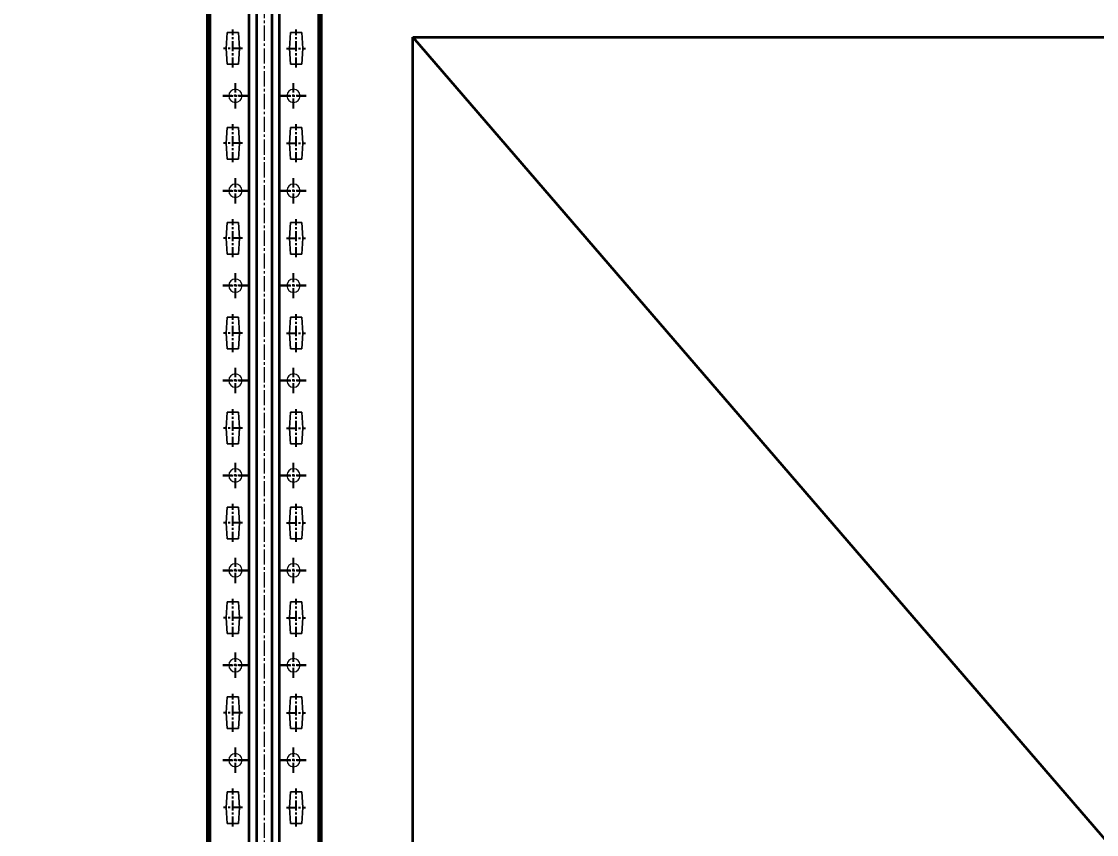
# Model space of a CAD drawing. Header units: millimetres. Extents: x 2509 to 128734, y 2492 to 91667.
# Drawn here: x 111457 to 112307, y 43806 to 44448 of the extents above; entities that cross this region are included whole.
import ezdxf

# ---------------------------------------------------------------- set-up
doc = ezdxf.new("R2010")
doc.units = ezdxf.units.MM
doc.linetypes.add('CENTER', pattern=[50.8, 31.75, -6.35, 6.35, -6.35])
doc.linetypes.add('点画线', pattern=[18, 12, -2, 2, -2])
for name, color, linetype, lineweight in [('SR-货架', 7, 'Continuous', 35), ('SR-货物', 7, 'Continuous', 35), ('中心线层', 1, '点画线', 18), ('粗实线1', 3, 'Continuous', 35), ('细实线', 4, 'Continuous', 18)]:
    doc.layers.add(name, color=color, linetype=linetype, lineweight=lineweight)
doc.layers.add('中心线', color=1, linetype='CENTER')
doc.styles.add('DIM_FONT', font='SIMPLEX.shx', dxfattribs={"width": 0.8})
doc.dimstyles.new('DIMN25', dxfattribs={"dimscale": 0.25, "dimtxt": 300, "dimasz": 100, "dimexe": 250, "dimexo": 300, "dimgap": 150, "dimtad": 1, "dimdec": 0, "dimzin": 0, "dimdsep": 46, "dimtxsty": 'DIM_FONT', "dimblk": 'ARCHTICK', "dimcen": 0.09, "dimclrt": 7, "dimazin": 2, "dimtfac": 1, "dimtdec": 0, "dimtix": 1, "dimtmove": 2, "dimatfit": 3, "dimfxl": 1, "dimtolj": 1, "dimtzin": 0, "dimarcsym": 0})

# ---------------------------------------------------------------- blocks, each defined once
blk = doc.blocks.new('A$C1E2A5594')
at = {"layer": '中心线', "ltscale": 0.25}
for p, q in [((10, 0), (10, 20)), ((20, 10), (0, 10))]:
    blk.add_line(p, q, dxfattribs=at)
blk = doc.blocks.new('*U264')
at = {"layer": '中心线', "ltscale": 0.25}
for p, q in [((5937763.44, -1004970.08), (5937763.44, -1004940.08)), ((5937763.44, -1004970.08), (5937763.44, -1004940.08)), ((5937813.44, -1004970.08), (5937813.44, -1004940.08)), ((5937813.44, -1004970.08), (5937813.44, -1004940.08)), ((5937770.94, -1004955.08), (5937755.94, -1004955.08)), ((5937770.94, -1004955.08), (5937755.94, -1004955.08)), ((5937805.94, -1004955.08), (5937820.94, -1004955.08)), ((5937805.94, -1004955.08), (5937820.94, -1004955.08)), ((5937763.44, -1005045.08), (5937763.44, -1005015.08)), ((5937763.44, -1005045.08), (5937763.44, -1005015.08)), ((5937813.44, -1005045.08), (5937813.44, -1005015.08)), ((5937813.44, -1005045.08), (5937813.44, -1005015.08)), ((5937770.94, -1005030.08), (5937755.94, -1005030.08)), ((5937770.94, -1005030.08), (5937755.94, -1005030.08)), ((5937805.94, -1005030.08), (5937820.94, -1005030.08)), ((5937805.94, -1005030.08), (5937820.94, -1005030.08)), ((5937763.44, -1005120.08), (5937763.44, -1005090.08)), ((5937763.44, -1005120.08), (5937763.44, -1005090.08)), ((5937813.44, -1005120.08), (5937813.44, -1005090.08)), ((5937813.44, -1005120.08), (5937813.44, -1005090.08)), ((5937770.94, -1005105.08), (5937755.94, -1005105.08)), ((5937770.94, -1005105.08), (5937755.94, -1005105.08)), ((5937805.94, -1005105.08), (5937820.94, -1005105.08)), ((5937805.94, -1005105.08), (5937820.94, -1005105.08)), ((5937763.44, -1005195.08), (5937763.44, -1005165.08)), ((5937763.44, -1005195.08), (5937763.44, -1005165.08)), ((5937813.44, -1005195.08), (5937813.44, -1005165.08)), ((5937813.44, -1005195.08), (5937813.44, -1005165.08)), ((5937770.94, -1005180.08), (5937755.94, -1005180.08)), ((5937770.94, -1005180.08), (5937755.94, -1005180.08)), ((5937805.94, -1005180.08), (5937820.94, -1005180.08)), ((5937805.94, -1005180.08), (5937820.94, -1005180.08)), ((5937763.44, -1005270.08), (5937763.44, -1005240.08)), ((5937763.44, -1005270.08), (5937763.44, -1005240.08)), ((5937813.44, -1005270.08), (5937813.44, -1005240.08)), ((5937813.44, -1005270.08), (5937813.44, -1005240.08)), ((5937770.94, -1005255.08), (5937755.94, -1005255.08)), ((5937770.94, -1005255.08), (5937755.94, -1005255.08)), ((5937805.94, -1005255.08), (5937820.94, -1005255.08)), ((5937805.94, -1005255.08), (5937820.94, -1005255.08)), ((5937763.44, -1005345.08), (5937763.44, -1005315.08)), ((5937763.44, -1005345.08), (5937763.44, -1005315.08)), ((5937813.44, -1005345.08), (5937813.44, -1005315.08)), ((5937813.44, -1005345.08), (5937813.44, -1005315.08)), ((5937770.94, -1005330.08), (5937755.94, -1005330.08)), ((5937770.94, -1005330.08), (5937755.94, -1005330.08)), ((5937805.94, -1005330.08), (5937820.94, -1005330.08)), ((5937805.94, -1005330.08), (5937820.94, -1005330.08)), ((5937763.44, -1005420.08), (5937763.44, -1005390.08)), ((5937763.44, -1005420.08), (5937763.44, -1005390.08)), ((5937813.44, -1005420.08), (5937813.44, -1005390.08)), ((5937813.44, -1005420.08), (5937813.44, -1005390.08)), ((5937770.94, -1005405.08), (5937755.94, -1005405.08)), ((5937770.94, -1005405.08), (5937755.94, -1005405.08)), ((5937805.94, -1005405.08), (5937820.94, -1005405.08)), ((5937805.94, -1005405.08), (5937820.94, -1005405.08)), ((5937763.44, -1005495.08), (5937763.44, -1005465.08)), ((5937763.44, -1005495.08), (5937763.44, -1005465.08)), ((5937813.44, -1005495.08), (5937813.44, -1005465.08)), ((5937813.44, -1005495.08), (5937813.44, -1005465.08)), ((5937770.94, -1005480.08), (5937755.94, -1005480.08)), ((5937770.94, -1005480.08), (5937755.94, -1005480.08)), ((5937805.94, -1005480.08), (5937820.94, -1005480.08)), ((5937805.94, -1005480.08), (5937820.94, -1005480.08)), ((5937763.44, -1005570.08), (5937763.44, -1005540.08)), ((5937763.44, -1005570.08), (5937763.44, -1005540.08)), ((5937813.44, -1005570.08), (5937813.44, -1005540.08)), ((5937813.44, -1005570.08), (5937813.44, -1005540.08)), ((5937770.94, -1005555.08), (5937755.94, -1005555.08)), ((5937770.94, -1005555.08), (5937755.94, -1005555.08)), ((5937805.94, -1005555.08), (5937820.94, -1005555.08)), ((5937805.94, -1005555.08), (5937820.94, -1005555.08))]:
    blk.add_line(p, q, dxfattribs=at)
at = {"layer": '中心线层'}
blk.add_line((5937788.44, -1009107.08), (5937788.44, -1004332.28), dxfattribs=at)
at = {"layer": '粗实线1'}
for p, q in [((5937743.44, -1008982.58), (5937743.44, -1004332.28)), ((5937745.44, -1008982.58), (5937745.44, -1004332.28)), ((5937776.44, -1008982.58), (5937776.44, -1004332.28)), ((5937776.44, -1008982.58), (5937776.44, -1004332.28)), ((5937782.44, -1008982.58), (5937782.44, -1004332.28)), ((5937782.44, -1008982.58), (5937782.44, -1004332.28)), ((5937794.44, -1008982.58), (5937794.44, -1004332.28)), ((5937794.44, -1008982.58), (5937794.44, -1004332.28)), ((5937800.44, -1008982.58), (5937800.44, -1004332.28)), ((5937800.44, -1008982.58), (5937800.44, -1004332.28)), ((5937831.44, -1008982.58), (5937831.44, -1004332.28)), ((5937833.44, -1008982.58), (5937833.44, -1004332.28))]:
    blk.add_line(p, q, dxfattribs=at)
at = {"layer": '细实线', "linetype": 'Continuous', "lineweight": 0}
for p, q in [((5937758.94, -1004942.58), (5937758.19, -1004955.08)), ((5937758.19, -1004955.08), (5937758.94, -1004942.58)), ((5937758.94, -1004942.58), (5937767.94, -1004942.58)), ((5937767.94, -1004942.58), (5937758.94, -1004942.58)), ((5937768.69, -1004955.08), (5937767.94, -1004942.58)), ((5937767.94, -1004942.58), (5937768.69, -1004955.08)), ((5937808.94, -1004942.58), (5937808.19, -1004955.08)), ((5937808.19, -1004955.08), (5937808.94, -1004942.58)), ((5937808.94, -1004942.58), (5937817.94, -1004942.58)), ((5937817.94, -1004942.58), (5937808.94, -1004942.58)), ((5937818.69, -1004955.08), (5937817.94, -1004942.58)), ((5937817.94, -1004942.58), (5937818.69, -1004955.08)), ((5937758.19, -1004955.08), (5937758.94, -1004967.58)), ((5937758.94, -1004967.58), (5937758.19, -1004955.08)), ((5937767.94, -1004967.58), (5937768.69, -1004955.08)), ((5937768.69, -1004955.08), (5937767.94, -1004967.58)), ((5937808.19, -1004955.08), (5937808.94, -1004967.58)), ((5937808.94, -1004967.58), (5937808.19, -1004955.08)), ((5937817.94, -1004967.58), (5937818.69, -1004955.08)), ((5937818.69, -1004955.08), (5937817.94, -1004967.58)), ((5937758.94, -1004967.58), (5937767.94, -1004967.58)), ((5937767.94, -1004967.58), (5937758.94, -1004967.58)), ((5937808.94, -1004967.58), (5937817.94, -1004967.58)), ((5937817.94, -1004967.58), (5937808.94, -1004967.58)), ((5937758.94, -1005017.58), (5937758.19, -1005030.08)), ((5937758.19, -1005030.08), (5937758.94, -1005017.58)), ((5937758.94, -1005017.58), (5937767.94, -1005017.58)), ((5937767.94, -1005017.58), (5937758.94, -1005017.58)), ((5937768.69, -1005030.08), (5937767.94, -1005017.58)), ((5937767.94, -1005017.58), (5937768.69, -1005030.08)), ((5937808.94, -1005017.58), (5937808.19, -1005030.08)), ((5937808.19, -1005030.08), (5937808.94, -1005017.58)), ((5937808.94, -1005017.58), (5937817.94, -1005017.58)), ((5937817.94, -1005017.58), (5937808.94, -1005017.58)), ((5937818.69, -1005030.08), (5937817.94, -1005017.58)), ((5937817.94, -1005017.58), (5937818.69, -1005030.08)), ((5937758.19, -1005030.08), (5937758.94, -1005042.58)), ((5937758.94, -1005042.58), (5937758.19, -1005030.08)), ((5937767.94, -1005042.58), (5937768.69, -1005030.08)), ((5937768.69, -1005030.08), (5937767.94, -1005042.58)), ((5937808.19, -1005030.08), (5937808.94, -1005042.58)), ((5937808.94, -1005042.58), (5937808.19, -1005030.08)), ((5937817.94, -1005042.58), (5937818.69, -1005030.08)), ((5937818.69, -1005030.08), (5937817.94, -1005042.58)), ((5937758.94, -1005042.58), (5937767.94, -1005042.58)), ((5937767.94, -1005042.58), (5937758.94, -1005042.58)), ((5937808.94, -1005042.58), (5937817.94, -1005042.58)), ((5937817.94, -1005042.58), (5937808.94, -1005042.58)), ((5937758.94, -1005092.58), (5937758.19, -1005105.08)), ((5937758.19, -1005105.08), (5937758.94, -1005092.58)), ((5937758.94, -1005092.58), (5937767.94, -1005092.58)), ((5937767.94, -1005092.58), (5937758.94, -1005092.58)), ((5937768.69, -1005105.08), (5937767.94, -1005092.58)), ((5937767.94, -1005092.58), (5937768.69, -1005105.08)), ((5937808.94, -1005092.58), (5937808.19, -1005105.08)), ((5937808.19, -1005105.08), (5937808.94, -1005092.58)), ((5937808.94, -1005092.58), (5937817.94, -1005092.58)), ((5937817.94, -1005092.58), (5937808.94, -1005092.58)), ((5937818.69, -1005105.08), (5937817.94, -1005092.58)), ((5937817.94, -1005092.58), (5937818.69, -1005105.08)), ((5937758.19, -1005105.08), (5937758.94, -1005117.58)), ((5937758.94, -1005117.58), (5937758.19, -1005105.08)), ((5937767.94, -1005117.58), (5937768.69, -1005105.08)), ((5937768.69, -1005105.08), (5937767.94, -1005117.58)), ((5937808.19, -1005105.08), (5937808.94, -1005117.58)), ((5937808.94, -1005117.58), (5937808.19, -1005105.08)), ((5937817.94, -1005117.58), (5937818.69, -1005105.08)), ((5937818.69, -1005105.08), (5937817.94, -1005117.58)), ((5937758.94, -1005117.58), (5937767.94, -1005117.58)), ((5937767.94, -1005117.58), (5937758.94, -1005117.58)), ((5937808.94, -1005117.58), (5937817.94, -1005117.58)), ((5937817.94, -1005117.58), (5937808.94, -1005117.58)), ((5937758.94, -1005167.58), (5937758.19, -1005180.08)), ((5937758.19, -1005180.08), (5937758.94, -1005167.58)), ((5937758.94, -1005167.58), (5937767.94, -1005167.58)), ((5937767.94, -1005167.58), (5937758.94, -1005167.58)), ((5937768.69, -1005180.08), (5937767.94, -1005167.58)), ((5937767.94, -1005167.58), (5937768.69, -1005180.08)), ((5937808.94, -1005167.58), (5937808.19, -1005180.08)), ((5937808.19, -1005180.08), (5937808.94, -1005167.58)), ((5937808.94, -1005167.58), (5937817.94, -1005167.58)), ((5937817.94, -1005167.58), (5937808.94, -1005167.58)), ((5937818.69, -1005180.08), (5937817.94, -1005167.58)), ((5937817.94, -1005167.58), (5937818.69, -1005180.08)), ((5937758.19, -1005180.08), (5937758.94, -1005192.58)), ((5937758.94, -1005192.58), (5937758.19, -1005180.08)), ((5937767.94, -1005192.58), (5937768.69, -1005180.08)), ((5937768.69, -1005180.08), (5937767.94, -1005192.58)), ((5937808.19, -1005180.08), (5937808.94, -1005192.58)), ((5937808.94, -1005192.58), (5937808.19, -1005180.08)), ((5937817.94, -1005192.58), (5937818.69, -1005180.08)), ((5937818.69, -1005180.08), (5937817.94, -1005192.58)), ((5937758.94, -1005192.58), (5937767.94, -1005192.58)), ((5937767.94, -1005192.58), (5937758.94, -1005192.58)), ((5937808.94, -1005192.58), (5937817.94, -1005192.58)), ((5937817.94, -1005192.58), (5937808.94, -1005192.58)), ((5937758.94, -1005242.58), (5937758.19, -1005255.08)), ((5937758.19, -1005255.08), (5937758.94, -1005242.58)), ((5937758.94, -1005242.58), (5937767.94, -1005242.58)), ((5937767.94, -1005242.58), (5937758.94, -1005242.58)), ((5937768.69, -1005255.08), (5937767.94, -1005242.58)), ((5937767.94, -1005242.58), (5937768.69, -1005255.08)), ((5937808.94, -1005242.58), (5937808.19, -1005255.08)), ((5937808.19, -1005255.08), (5937808.94, -1005242.58)), ((5937808.94, -1005242.58), (5937817.94, -1005242.58)), ((5937817.94, -1005242.58), (5937808.94, -1005242.58)), ((5937818.69, -1005255.08), (5937817.94, -1005242.58)), ((5937817.94, -1005242.58), (5937818.69, -1005255.08)), ((5937758.19, -1005255.08), (5937758.94, -1005267.58)), ((5937758.94, -1005267.58), (5937758.19, -1005255.08)), ((5937767.94, -1005267.58), (5937768.69, -1005255.08)), ((5937768.69, -1005255.08), (5937767.94, -1005267.58)), ((5937808.19, -1005255.08), (5937808.94, -1005267.58)), ((5937808.94, -1005267.58), (5937808.19, -1005255.08)), ((5937817.94, -1005267.58), (5937818.69, -1005255.08)), ((5937818.69, -1005255.08), (5937817.94, -1005267.58)), ((5937758.94, -1005267.58), (5937767.94, -1005267.58)), ((5937767.94, -1005267.58), (5937758.94, -1005267.58)), ((5937808.94, -1005267.58), (5937817.94, -1005267.58)), ((5937817.94, -1005267.58), (5937808.94, -1005267.58)), ((5937758.94, -1005317.58), (5937758.19, -1005330.08)), ((5937758.19, -1005330.08), (5937758.94, -1005317.58)), ((5937758.94, -1005317.58), (5937767.94, -1005317.58)), ((5937767.94, -1005317.58), (5937758.94, -1005317.58)), ((5937768.69, -1005330.08), (5937767.94, -1005317.58)), ((5937767.94, -1005317.58), (5937768.69, -1005330.08)), ((5937808.94, -1005317.58), (5937808.19, -1005330.08)), ((5937808.19, -1005330.08), (5937808.94, -1005317.58)), ((5937808.94, -1005317.58), (5937817.94, -1005317.58)), ((5937817.94, -1005317.58), (5937808.94, -1005317.58)), ((5937818.69, -1005330.08), (5937817.94, -1005317.58)), ((5937817.94, -1005317.58), (5937818.69, -1005330.08)), ((5937758.19, -1005330.08), (5937758.94, -1005342.58)), ((5937758.94, -1005342.58), (5937758.19, -1005330.08)), ((5937767.94, -1005342.58), (5937768.69, -1005330.08)), ((5937768.69, -1005330.08), (5937767.94, -1005342.58)), ((5937808.19, -1005330.08), (5937808.94, -1005342.58)), ((5937808.94, -1005342.58), (5937808.19, -1005330.08)), ((5937817.94, -1005342.58), (5937818.69, -1005330.08)), ((5937818.69, -1005330.08), (5937817.94, -1005342.58)), ((5937758.94, -1005342.58), (5937767.94, -1005342.58)), ((5937767.94, -1005342.58), (5937758.94, -1005342.58)), ((5937808.94, -1005342.58), (5937817.94, -1005342.58)), ((5937817.94, -1005342.58), (5937808.94, -1005342.58)), ((5937758.94, -1005392.58), (5937758.19, -1005405.08)), ((5937758.19, -1005405.08), (5937758.94, -1005392.58)), ((5937758.94, -1005392.58), (5937767.94, -1005392.58)), ((5937767.94, -1005392.58), (5937758.94, -1005392.58)), ((5937768.69, -1005405.08), (5937767.94, -1005392.58)), ((5937767.94, -1005392.58), (5937768.69, -1005405.08)), ((5937808.94, -1005392.58), (5937808.19, -1005405.08)), ((5937808.19, -1005405.08), (5937808.94, -1005392.58)), ((5937808.94, -1005392.58), (5937817.94, -1005392.58)), ((5937817.94, -1005392.58), (5937808.94, -1005392.58)), ((5937818.69, -1005405.08), (5937817.94, -1005392.58)), ((5937817.94, -1005392.58), (5937818.69, -1005405.08)), ((5937758.19, -1005405.08), (5937758.94, -1005417.58)), ((5937758.94, -1005417.58), (5937758.19, -1005405.08)), ((5937767.94, -1005417.58), (5937768.69, -1005405.08)), ((5937768.69, -1005405.08), (5937767.94, -1005417.58)), ((5937808.19, -1005405.08), (5937808.94, -1005417.58)), ((5937808.94, -1005417.58), (5937808.19, -1005405.08)), ((5937817.94, -1005417.58), (5937818.69, -1005405.08)), ((5937818.69, -1005405.08), (5937817.94, -1005417.58)), ((5937758.94, -1005417.58), (5937767.94, -1005417.58)), ((5937767.94, -1005417.58), (5937758.94, -1005417.58)), ((5937808.94, -1005417.58), (5937817.94, -1005417.58)), ((5937817.94, -1005417.58), (5937808.94, -1005417.58)), ((5937758.94, -1005467.58), (5937758.19, -1005480.08)), ((5937758.19, -1005480.08), (5937758.94, -1005467.58)), ((5937758.94, -1005467.58), (5937767.94, -1005467.58)), ((5937767.94, -1005467.58), (5937758.94, -1005467.58)), ((5937768.69, -1005480.08), (5937767.94, -1005467.58)), ((5937767.94, -1005467.58), (5937768.69, -1005480.08)), ((5937808.94, -1005467.58), (5937808.19, -1005480.08)), ((5937808.19, -1005480.08), (5937808.94, -1005467.58)), ((5937808.94, -1005467.58), (5937817.94, -1005467.58)), ((5937817.94, -1005467.58), (5937808.94, -1005467.58)), ((5937818.69, -1005480.08), (5937817.94, -1005467.58)), ((5937817.94, -1005467.58), (5937818.69, -1005480.08)), ((5937758.19, -1005480.08), (5937758.94, -1005492.58)), ((5937758.94, -1005492.58), (5937758.19, -1005480.08)), ((5937767.94, -1005492.58), (5937768.69, -1005480.08)), ((5937768.69, -1005480.08), (5937767.94, -1005492.58)), ((5937808.19, -1005480.08), (5937808.94, -1005492.58)), ((5937808.94, -1005492.58), (5937808.19, -1005480.08)), ((5937817.94, -1005492.58), (5937818.69, -1005480.08)), ((5937818.69, -1005480.08), (5937817.94, -1005492.58)), ((5937758.94, -1005492.58), (5937767.94, -1005492.58)), ((5937767.94, -1005492.58), (5937758.94, -1005492.58)), ((5937808.94, -1005492.58), (5937817.94, -1005492.58)), ((5937817.94, -1005492.58), (5937808.94, -1005492.58)), ((5937758.94, -1005542.58), (5937758.19, -1005555.08)), ((5937758.19, -1005555.08), (5937758.94, -1005542.58)), ((5937758.94, -1005542.58), (5937767.94, -1005542.58)), ((5937767.94, -1005542.58), (5937758.94, -1005542.58)), ((5937768.69, -1005555.08), (5937767.94, -1005542.58)), ((5937767.94, -1005542.58), (5937768.69, -1005555.08)), ((5937808.94, -1005542.58), (5937808.19, -1005555.08)), ((5937808.19, -1005555.08), (5937808.94, -1005542.58)), ((5937808.94, -1005542.58), (5937817.94, -1005542.58)), ((5937817.94, -1005542.58), (5937808.94, -1005542.58)), ((5937818.69, -1005555.08), (5937817.94, -1005542.58)), ((5937817.94, -1005542.58), (5937818.69, -1005555.08)), ((5937758.19, -1005555.08), (5937758.94, -1005567.58)), ((5937758.94, -1005567.58), (5937758.19, -1005555.08)), ((5937767.94, -1005567.58), (5937768.69, -1005555.08)), ((5937768.69, -1005555.08), (5937767.94, -1005567.58)), ((5937808.19, -1005555.08), (5937808.94, -1005567.58)), ((5937808.94, -1005567.58), (5937808.19, -1005555.08)), ((5937817.94, -1005567.58), (5937818.69, -1005555.08)), ((5937818.69, -1005555.08), (5937817.94, -1005567.58)), ((5937758.94, -1005567.58), (5937767.94, -1005567.58)), ((5937767.94, -1005567.58), (5937758.94, -1005567.58)), ((5937808.94, -1005567.58), (5937817.94, -1005567.58)), ((5937817.94, -1005567.58), (5937808.94, -1005567.58))]:
    blk.add_line(p, q, dxfattribs=at)
for centre in [(5937765.44, -1004992.58), (5937765.44, -1004992.58), (5937811.44, -1004992.58), (5937811.44, -1004992.58), (5937765.44, -1005067.58), (5937765.44, -1005067.58), (5937811.44, -1005067.58), (5937811.44, -1005067.58), (5937765.44, -1005142.58), (5937765.44, -1005142.58), (5937811.44, -1005142.58), (5937811.44, -1005142.58), (5937765.44, -1005217.58), (5937765.44, -1005217.58), (5937811.44, -1005217.58), (5937811.44, -1005217.58), (5937765.44, -1005292.58), (5937765.44, -1005292.58), (5937811.44, -1005292.58), (5937811.44, -1005292.58), (5937765.44, -1005367.58), (5937765.44, -1005367.58), (5937811.44, -1005367.58), (5937811.44, -1005367.58), (5937765.44, -1005442.58), (5937765.44, -1005442.58), (5937811.44, -1005442.58), (5937811.44, -1005442.58), (5937765.44, -1005517.58), (5937765.44, -1005517.58), (5937811.44, -1005517.58), (5937811.44, -1005517.58)]:
    blk.add_circle(centre, 5.25, dxfattribs=at)
at = {"layer": '粗实线1', "xscale": -1, "zscale": -1, "rotation": 90}
for p in [(5937775.44, -1004982.58), (5937821.44, -1004982.58), (5937775.44, -1005057.58), (5937821.44, -1005057.58), (5937775.44, -1005132.58), (5937821.44, -1005132.58), (5937775.44, -1005207.58), (5937821.44, -1005207.58), (5937775.44, -1005282.58), (5937821.44, -1005282.58), (5937775.44, -1005357.58), (5937821.44, -1005357.58), (5937775.44, -1005432.58), (5937821.44, -1005432.58), (5937775.44, -1005507.58), (5937821.44, -1005507.58)]:
    blk.add_blockref('A$C1E2A5594', p, dxfattribs=at)
at = {"layer": '粗实线1', "rotation": 270}
for p in [(5937755.44, -1004982.58), (5937801.44, -1004982.58), (5937755.44, -1005057.58), (5937801.44, -1005057.58), (5937755.44, -1005132.58), (5937801.44, -1005132.58), (5937755.44, -1005207.58), (5937801.44, -1005207.58), (5937755.44, -1005282.58), (5937801.44, -1005282.58), (5937755.44, -1005357.58), (5937801.44, -1005357.58), (5937755.44, -1005432.58), (5937801.44, -1005432.58), (5937755.44, -1005507.58), (5937801.44, -1005507.58)]:
    blk.add_blockref('A$C1E2A5594', p, dxfattribs=at)
blk = doc.blocks.new('_ArchTick')
at = {"color": 0, "linetype": 'ByBlock', "const_width": 0.15}
blk.add_lwpolyline([(-0.5, -0.5), (0.5, 0.5)], dxfattribs=at)
blk = doc.blocks.new('*D271')
at = {"color": 0, "lineweight": -2, "transparency": 16777216}
for p, q in [((111690.58, 46385.9), (109892.17, 46385.9)), ((109954.67, 46385.9), (109954.67, 40293.95)), ((111473.74, 40293.95), (109892.17, 40293.95))]:
    blk.add_line(p, q, dxfattribs=at)
at = {"layer": 'DEFPOINTS', "color": 0, "transparency": 16777216}
for p in [(111765.58, 46385.9), (109954.67, 40293.95), (111548.74, 40293.95)]:
    blk.add_point(p, dxfattribs=at)
at = {"color": 0, "lineweight": -2, "transparency": 16777216, "xscale": 25, "yscale": 25, "zscale": 25}
for p, rotation in [((109954.67, 46385.9), 90), ((109954.67, 40293.95), 270)]:
    blk.add_blockref('_ArchTick', p, dxfattribs=dict(at, rotation=rotation))
at = {"color": 7, "transparency": 16777216, "insert": (109879.67, 43339.92), "char_height": 75, "attachment_point": 5, "rotation": 90, "style": 'DIM_FONT'}
blk.add_mtext('\\A1;6092', dxfattribs=at)
blk = doc.blocks.new('货物-主立面图')
at = {"layer": 'SR-货物', "color": 6}
blk.add_line((35745.73, -86599.17), (36945.73, -87989.17), dxfattribs=at)
blk.add_lwpolyline([(35745.73, -86599.17), (36945.73, -86599.17), (36945.73, -87989.17), (35745.73, -87989.17)], close=True, dxfattribs=at)

msp = doc.modelspace()

# ---------------------------------------------------------------- block references
at = {"layer": 'SR-货架', "color": 3, "lineweight": 0, "xscale": -1}
msp.add_blockref('*U264', (6049437.185, 1049382.024), dxfattribs=at)
at = {"layer": 'SR-货物', "lineweight": 9}
msp.add_blockref('货物-主立面图', (76020.387, 131035.069), dxfattribs=at)

# ---------------------------------------------------------------- dimensions: what is measured, and where the dimension line sits
dim = msp.add_linear_dim(base=(109954.669, 40293.947), p1=(111765.58, 46385.898), p2=(111548.738, 40293.947), angle=90, dimstyle='DIMN25')
dim.commit()
dim.dimension.update_dxf_attribs({"geometry": '*D271', "text_midpoint": (109879.669, 43339.922)})

doc.saveas('drawing.dxf')
